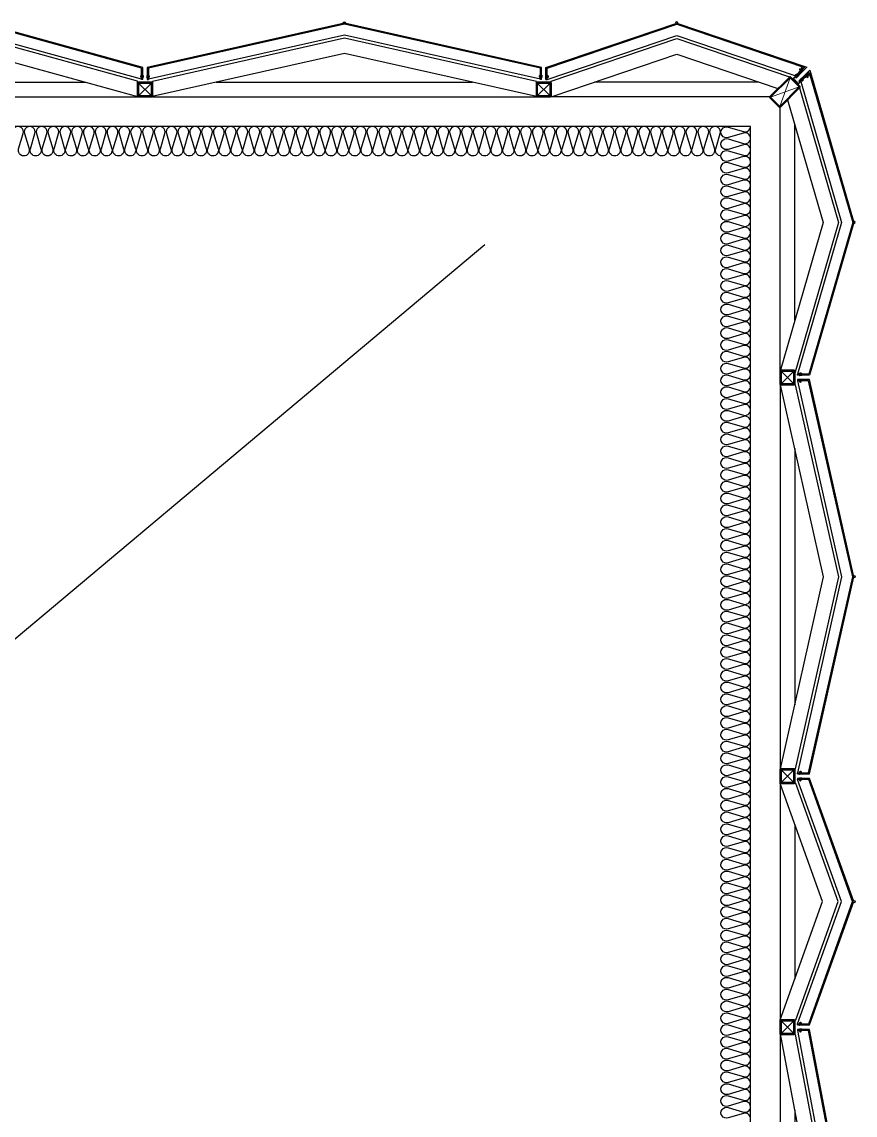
# Model space of a CAD drawing. Header units: millimetres. Extents: x 49154 to 181784, y 28275 to 149577.
# Drawn here: x 174987 to 177808, y 145757 to 149459 of the extents above; entities that cross this region are included whole.
import ezdxf

# ---------------------------------------------------------------- set-up
doc = ezdxf.new("R2010")
doc.units = ezdxf.units.MM
doc.header["$LTSCALE"] = 300
doc.linetypes.add('HID', pattern=[2.8, 1.8, -1])
for name, color, linetype in [('6FIN', 6, 'Continuous'), ('A-ELE', 7, 'Continuous'), ('A-OPEN', 1, 'Continuous'), ('A-하지철물', 55, 'Continuous'), ('alucobond', 4, 'Continuous'), ('ISL', 251, 'Continuous'), ('mold', 4, 'Continuous'), ('SHEET', 6, 'Continuous')]:
    doc.layers.add(name, color=color, linetype=linetype)
doc.layers.add('PIPE', color=3, linetype='Continuous', lineweight=5)

# ---------------------------------------------------------------- blocks, each defined once
blk = doc.blocks.new('EX-1100')
at = {"layer": '6FIN', "elevation": 0}
for points in [[(3.2, 204.1), (46.8, 204.1, 0.414214), (50, 207.3), (50, 250.9, 0.414214), (46.8, 254.1), (3.2, 254.1, 0.414214), (0, 250.9), (0, 207.3, 0.414214)], [(1146.8, 204.1), (1103.2, 204.1, -0.414214), (1100, 207.3), (1100, 250.9, -0.414214), (1103.2, 254.1), (1146.8, 254.1, -0.414214), (1150, 250.9), (1150, 207.3, -0.414214)]]:
    blk.add_lwpolyline(points, format="xyb", close=True, dxfattribs=at)
at = {"layer": 'A-하지철물'}
for p, q in [((1100, 254.1), (50, 254.1)), ((923.1, 204.1), (226.9, 204.1)), ((575, 55.9), (575, 107.8))]:
    blk.add_line(p, q, dxfattribs=at)
at = {"layer": 'A-하지철물', "elevation": 0}
blk.add_lwpolyline([(1100, 201.1), (1100, 253), (575, 107.8), (50, 253), (50, 201.1), (575, 55.9)], close=True, dxfattribs=at)
at = {"layer": 'A-하지철물'}
blk.add_circle((575, 4.1), 4.07, dxfattribs=at)
at = {"layer": 'alucobond', "color": 251, "linetype": 'HID', "ltscale": 10}
for p, q in [((31.5, 182.4), (31.5, 187.8)), ((31.5, 186.6), (39.5, 186.6)), ((32, 189.3), (32.5, 189.3)), ((32.5, 180.9), (32.5, 189.3)), ((38, 182.7), (38, 187.4)), ((39.5, 182.7), (39.5, 187.4)), ((1110.5, 182.7), (1110.5, 187.4)), ((1118.5, 186.6), (1110.5, 186.6)), ((1112, 182.7), (1112, 187.4)), ((1117.5, 180.9), (1117.5, 189.3)), ((1118, 189.3), (1117.5, 189.3)), ((1118.5, 182.4), (1118.5, 187.8)), ((30.2, 185.1), (41.5, 185.1)), ((31.5, 183.6), (39.5, 183.6)), ((32, 180.9), (32.5, 180.9)), ((1119.8, 185.1), (1108.5, 185.1)), ((1118.5, 183.6), (1110.5, 183.6)), ((1118, 180.9), (1117.5, 180.9))]:
    blk.add_line(p, q, dxfattribs=at)
at = {"layer": 'alucobond'}
for p, q in [((32.5, 195.1), (36.5, 195.1)), ((1117.5, 195.1), (1113.5, 195.1))]:
    blk.add_line(p, q, dxfattribs=at)
at = {"layer": 'alucobond', "color": 251, "linetype": 'HID', "ltscale": 10, "elevation": 0}
for points in [[(32, 189.3), (31.5, 187.8)], [(36.5, 194.5), (575, 45.6), (1113.5, 194.5)], [(1118, 189.3), (1118.5, 187.8)], [(32, 180.9), (31.5, 182.4)], [(1118, 180.9), (1118.5, 182.4)]]:
    blk.add_lwpolyline(points, dxfattribs=at)
at = {"layer": 'alucobond', "elevation": 0}
for points in [[(32.5, 195.1), (32.5, 154.1), (575, 4.1), (1117.5, 154.1), (1117.5, 195.1)], [(36.5, 195.1), (36.5, 157.1), (575, 8.2), (1113.5, 157.1), (1113.5, 195.1)], [(1113.5, 195.1), (1113.5, 157.2)]]:
    blk.add_lwpolyline(points, dxfattribs=at)
at = {"layer": 'alucobond', "color": 251, "linetype": 'HID', "ltscale": 10, "elevation": 0}
for points in [[(39.5, 186.6, -0.666667), (39.5, 183.6, -1.5)], [(1110.5, 186.6, 0.666667), (1110.5, 183.6, 1.5)]]:
    blk.add_lwpolyline(points, format="xyb", dxfattribs=at)
at = {"layer": 'alucobond', "color": 251, "linetype": 'HID', "ltscale": 10}
for centre, start, end in [((38.7, 187.4), 0, 180), ((1111.3, 187.4), 0, 180), ((38.7, 182.7), 180, 0), ((1111.3, 182.7), 180, 0)]:
    blk.add_arc(centre, 0.75, start, end, dxfattribs=at)
at = {"layer": 'mold', "color": 4, "elevation": 0}
for points in [[(25, 204.1), (25, 202.6)], [(1125, 204.1), (1125, 202.6)]]:
    blk.add_lwpolyline(points, dxfattribs=at)
at = {"layer": 'SHEET', "color": 8}
for p, q in [((46.8, 250.9), (3.2, 207.3)), ((3.2, 250.9), (46.8, 207.3)), ((1103.2, 250.9), (1146.8, 207.3)), ((1146.8, 250.9), (1103.2, 207.3))]:
    blk.add_line(p, q, dxfattribs=at)
at = {"layer": 'SHEET', "color": 8, "elevation": 0}
for points in [[(3.2, 207.3), (46.8, 207.3), (46.8, 250.9), (3.2, 250.9)], [(1146.8, 207.3), (1103.2, 207.3), (1103.2, 250.9), (1146.8, 250.9)]]:
    blk.add_lwpolyline(points, close=True, dxfattribs=at)
blk = doc.blocks.new('EX-1350')
at = {"layer": '6FIN', "elevation": 0}
for points in [[(3.2, 204.1), (46.8, 204.1, 0.414214), (50, 207.3), (50, 250.9, 0.414214), (46.8, 254.1), (3.2, 254.1, 0.414214), (0, 250.9), (0, 207.3, 0.414214)], [(1396.8, 204.1), (1353.2, 204.1, -0.414214), (1350, 207.3), (1350, 250.9, -0.414214), (1353.2, 254.1), (1396.8, 254.1, -0.414214), (1400, 250.9), (1400, 207.3, -0.414214)]]:
    blk.add_lwpolyline(points, format="xyb", close=True, dxfattribs=at)
at = {"layer": 'A-하지철물'}
for p, q in [((1350, 254.1), (50, 254.1)), ((1133.9, 204.1), (266.1, 204.1))]:
    blk.add_line(p, q, dxfattribs=at)
at = {"layer": 'A-하지철물', "elevation": 0}
for points in [[(49.7, 252.7), (700, 106.6), (1350.3, 252.7)], [(50, 254.1), (50, 201.4), (700, 55.3), (1350, 201.4), (1350, 254.1)]]:
    blk.add_lwpolyline(points, dxfattribs=at)
at = {"layer": 'A-하지철물'}
blk.add_circle((700, 4.1), 4.07, dxfattribs=at)
at = {"layer": 'alucobond', "color": 251, "linetype": 'HID', "ltscale": 10}
for p, q in [((31.5, 182.4), (31.5, 187.8)), ((31.5, 186.6), (39.5, 186.6)), ((32, 189.3), (32.5, 189.3)), ((32.5, 180.9), (32.5, 189.3)), ((38, 182.7), (38, 187.4)), ((39.5, 182.7), (39.5, 187.4)), ((1360.5, 182.7), (1360.5, 187.4)), ((1368.5, 186.6), (1360.5, 186.6)), ((1362, 182.7), (1362, 187.4)), ((1367.5, 180.9), (1367.5, 189.3)), ((1368, 189.3), (1367.5, 189.3)), ((1368.5, 182.4), (1368.5, 187.8)), ((30.2, 185.1), (41.5, 185.1)), ((31.5, 183.6), (39.5, 183.6)), ((32, 180.9), (32.5, 180.9)), ((1369.8, 185.1), (1358.5, 185.1)), ((1368.5, 183.6), (1360.5, 183.6)), ((1368, 180.9), (1367.5, 180.9))]:
    blk.add_line(p, q, dxfattribs=at)
at = {"layer": 'alucobond'}
for p, q in [((32.5, 195.1), (36.5, 195.1)), ((1367.5, 195.1), (1363.5, 195.1))]:
    blk.add_line(p, q, dxfattribs=at)
at = {"layer": 'alucobond', "color": 251, "linetype": 'HID', "ltscale": 10, "elevation": 0}
for points in [[(32, 189.3), (31.5, 187.8)], [(36.5, 194.2), (700, 45.1), (1363.5, 194.2)], [(1368, 189.3), (1368.5, 187.8)], [(32, 180.9), (31.5, 182.4)], [(1368, 180.9), (1368.5, 182.4)]]:
    blk.add_lwpolyline(points, dxfattribs=at)
at = {"layer": 'alucobond', "elevation": 0}
for points in [[(32.5, 195.1), (32.5, 154.1), (700, 4.1), (1367.5, 154.1), (1367.5, 195.1)], [(36.5, 195.1), (36.5, 157.3), (700, 8.2), (1363.5, 157.3), (1363.5, 195.1)]]:
    blk.add_lwpolyline(points, dxfattribs=at)
at = {"layer": 'alucobond', "color": 251, "linetype": 'HID', "ltscale": 10, "elevation": 0}
for points in [[(39.5, 186.6, -0.666667), (39.5, 183.6, -1.5)], [(1360.5, 186.6, 0.666667), (1360.5, 183.6, 1.5)]]:
    blk.add_lwpolyline(points, format="xyb", dxfattribs=at)
at = {"layer": 'alucobond', "color": 251, "linetype": 'HID', "ltscale": 10}
for centre, start, end in [((38.7, 187.4), 0, 180), ((1361.3, 187.4), 0, 180), ((38.7, 182.7), 180, 0), ((1361.3, 182.7), 180, 0)]:
    blk.add_arc(centre, 0.75, start, end, dxfattribs=at)
at = {"layer": 'mold', "color": 4, "elevation": 0}
for points in [[(25, 204.1), (25, 202.6)], [(1375, 204.1), (1375, 202.6)]]:
    blk.add_lwpolyline(points, dxfattribs=at)
at = {"layer": 'SHEET', "color": 8}
for p, q in [((46.8, 250.9), (3.2, 207.3)), ((3.2, 250.9), (46.8, 207.3)), ((1353.2, 250.9), (1396.8, 207.3)), ((1396.8, 250.9), (1353.2, 207.3))]:
    blk.add_line(p, q, dxfattribs=at)
at = {"layer": 'SHEET', "color": 8, "elevation": 0}
for points in [[(3.2, 207.3), (46.8, 207.3), (46.8, 250.9), (3.2, 250.9)], [(1396.8, 207.3), (1353.2, 207.3), (1353.2, 250.9), (1396.8, 250.9)]]:
    blk.add_lwpolyline(points, close=True, dxfattribs=at)
blk = doc.blocks.new('EX-850-1')
at = {"layer": '6FIN', "elevation": 0}
for points in [[(3.2, 204.1), (46.8, 204.1, 0.414214), (50, 207.3), (50, 250.9, 0.414214), (46.8, 254.1), (3.2, 254.1, 0.414214), (0, 250.9), (0, 207.3, 0.414214)], [(896.8, 204.1), (853.2, 204.1, -0.414214), (850, 207.3), (850, 250.9, -0.414214), (853.2, 254.1), (896.8, 254.1, -0.414214), (900, 250.9), (900, 207.3, -0.414214)]]:
    blk.add_lwpolyline(points, format="xyb", close=True, dxfattribs=at)
at = {"layer": 'A-하지철물'}
for p, q in [((850, 254.1), (50, 254.1)), ((710.9, 204.1), (189.1, 204.1))]:
    blk.add_line(p, q, dxfattribs=at)
at = {"layer": 'A-하지철물', "elevation": 0}
for points in [[(49.9, 254.1), (450, 110.3), (850.1, 254.1)], [(50, 204.1), (50, 200.9), (450, 57.2), (850, 200.9), (850, 204.1)]]:
    blk.add_lwpolyline(points, dxfattribs=at)
at = {"layer": 'A-하지철물'}
blk.add_circle((450, 4.1), 4.07, dxfattribs=at)
at = {"layer": 'alucobond', "color": 251, "linetype": 'HID', "ltscale": 10}
for p, q in [((31.5, 182.4), (31.5, 187.8)), ((31.5, 186.6), (39.5, 186.6)), ((32, 189.3), (32.5, 189.3)), ((32.5, 180.9), (32.5, 189.3)), ((38, 182.7), (38, 187.4)), ((39.5, 182.7), (39.5, 187.4)), ((860.5, 182.7), (860.5, 187.4)), ((868.5, 186.6), (860.5, 186.6)), ((862, 182.7), (862, 187.4)), ((867.5, 180.9), (867.5, 189.3)), ((868, 189.3), (867.5, 189.3)), ((868.5, 182.4), (868.5, 187.8)), ((30.2, 185.1), (41.5, 185.1)), ((31.5, 183.6), (39.5, 183.6)), ((32, 180.9), (32.5, 180.9)), ((869.8, 185.1), (858.5, 185.1)), ((868.5, 183.6), (860.5, 183.6)), ((868, 180.9), (867.5, 180.9))]:
    blk.add_line(p, q, dxfattribs=at)
at = {"layer": 'alucobond'}
for p, q in [((32.5, 195.1), (36.5, 195.1)), ((867.5, 195.1), (863.5, 195.1))]:
    blk.add_line(p, q, dxfattribs=at)
at = {"layer": 'alucobond', "color": 251, "linetype": 'HID', "ltscale": 10}
for points in [[(32, 189.3), (31.5, 187.8)], [(868, 189.3), (868.5, 187.8)], [(32, 180.9), (31.5, 182.4)], [(868, 180.9), (868.5, 182.4)]]:
    blk.add_lwpolyline(points, dxfattribs=at)
at = {"layer": 'alucobond', "elevation": 0}
for points in [[(32.5, 195.1), (32.5, 154.1), (450, 4.1), (867.5, 154.1), (867.5, 195.1)], [(36.5, 195.1), (36.5, 156.9), (450, 8.3), (863.5, 156.9), (863.5, 195.1)]]:
    blk.add_lwpolyline(points, dxfattribs=at)
at = {"layer": 'alucobond', "color": 251, "linetype": 'HID', "ltscale": 10, "elevation": 0}
blk.add_lwpolyline([(36.5, 195.1), (450, 46.6), (863.5, 195.1)], dxfattribs=at)
at = {"layer": 'alucobond', "color": 251, "linetype": 'HID', "ltscale": 10}
for points in [[(39.5, 186.6, -0.666667), (39.5, 183.6, -1.5)], [(860.5, 186.6, 0.666667), (860.5, 183.6, 1.5)]]:
    blk.add_lwpolyline(points, format="xyb", dxfattribs=at)
for centre, start, end in [((38.7, 187.4), 0, 180), ((861.3, 187.4), 0, 180), ((38.7, 182.7), 180, 0), ((861.3, 182.7), 180, 0)]:
    blk.add_arc(centre, 0.75, start, end, dxfattribs=at)
at = {"layer": 'mold', "color": 4}
for points in [[(25, 204.1), (25, 202.6)], [(875, 204.1), (875, 202.6)]]:
    blk.add_lwpolyline(points, dxfattribs=at)
at = {"layer": 'SHEET', "color": 8}
for p, q in [((46.8, 250.9), (3.2, 207.3)), ((3.2, 250.9), (46.8, 207.3)), ((853.2, 250.9), (896.8, 207.3)), ((896.8, 250.9), (853.2, 207.3))]:
    blk.add_line(p, q, dxfattribs=at)
at = {"layer": 'SHEET', "color": 8, "elevation": 0}
for points in [[(3.2, 207.3), (46.8, 207.3), (46.8, 250.9), (3.2, 250.9)], [(896.8, 207.3), (853.2, 207.3), (853.2, 250.9), (896.8, 250.9)]]:
    blk.add_lwpolyline(points, close=True, dxfattribs=at)
blk = doc.blocks.new('EX-1600')
at = {"layer": '6FIN', "elevation": 0}
for points in [[(3.2, 204.1), (46.8, 204.1, 0.414214), (50, 207.3), (50, 250.9, 0.414214), (46.8, 254.1), (3.2, 254.1, 0.414214), (0, 250.9), (0, 207.3, 0.414214)], [(1646.8, 204.1), (1603.2, 204.1, -0.414214), (1600, 207.3), (1600, 250.9, -0.414214), (1603.2, 254.1), (1646.8, 254.1, -0.414214), (1650, 250.9), (1650, 207.3, -0.414214)]]:
    blk.add_lwpolyline(points, format="xyb", close=True, dxfattribs=at)
at = {"layer": 'A-하지철물'}
for p, q in [((1600, 254.1), (50, 254.1)), ((1344, 204.1), (306, 204.1))]:
    blk.add_line(p, q, dxfattribs=at)
at = {"layer": 'A-하지철물', "elevation": 0}
for points in [[(41.9, 254.1), (825, 105.8), (1608.1, 254.1)], [(50, 204.1), (50, 201.6), (825, 55), (1600, 201.6), (1600, 204.1)]]:
    blk.add_lwpolyline(points, dxfattribs=at)
at = {"layer": 'A-하지철물'}
blk.add_circle((825, 4.1), 4.07, dxfattribs=at)
at = {"layer": 'alucobond', "color": 251, "linetype": 'HID', "ltscale": 10}
for p, q in [((31.5, 182.4), (31.5, 187.8)), ((31.5, 186.6), (39.5, 186.6)), ((32, 189.3), (32.5, 189.3)), ((32.5, 180.9), (32.5, 189.3)), ((38, 182.7), (38, 187.4)), ((39.5, 182.7), (39.5, 187.4)), ((1610.5, 182.7), (1610.5, 187.4)), ((1618.5, 186.6), (1610.5, 186.6)), ((1612, 182.7), (1612, 187.4)), ((1617.5, 180.9), (1617.5, 189.3)), ((1618, 189.3), (1617.5, 189.3)), ((1618.5, 182.4), (1618.5, 187.8)), ((30.2, 185.1), (41.5, 185.1)), ((31.5, 183.6), (39.5, 183.6)), ((32, 180.9), (32.5, 180.9)), ((1619.8, 185.1), (1608.5, 185.1)), ((1618.5, 183.6), (1610.5, 183.6)), ((1618, 180.9), (1617.5, 180.9))]:
    blk.add_line(p, q, dxfattribs=at)
at = {"layer": 'alucobond'}
for p, q in [((32.5, 195.1), (36.5, 195.1)), ((1617.5, 195.1), (1613.5, 195.1))]:
    blk.add_line(p, q, dxfattribs=at)
at = {"layer": 'alucobond', "color": 251, "linetype": 'HID', "ltscale": 10}
for points in [[(32, 189.3), (31.5, 187.8)], [(32, 180.9), (31.5, 182.4)]]:
    blk.add_lwpolyline(points, dxfattribs=at)
at = {"layer": 'alucobond', "elevation": 0}
for points in [[(32.5, 195.1), (32.5, 154.1), (825, 4.1), (1617.5, 154.1), (1617.5, 195.1)], [(36.5, 195.1), (36.5, 157.4), (825, 8.1), (1613.5, 157.4), (1613.5, 195.1)]]:
    blk.add_lwpolyline(points, dxfattribs=at)
at = {"layer": 'alucobond', "color": 251, "linetype": 'HID', "ltscale": 10, "elevation": 0}
for points in [[(36.5, 194), (825, 44.8), (1613.5, 194)], [(1618, 189.3), (1618.5, 187.8)], [(1618, 180.9), (1618.5, 182.4)]]:
    blk.add_lwpolyline(points, dxfattribs=at)
at = {"layer": 'alucobond', "color": 251, "linetype": 'HID', "ltscale": 10}
blk.add_lwpolyline([(39.5, 186.6, -0.666667), (39.5, 183.6, -1.5)], format="xyb", dxfattribs=at)
at = {"layer": 'alucobond', "color": 251, "linetype": 'HID', "ltscale": 10, "elevation": 0}
blk.add_lwpolyline([(1610.5, 186.6, 0.666667), (1610.5, 183.6, 1.5)], format="xyb", dxfattribs=at)
at = {"layer": 'alucobond', "color": 251, "linetype": 'HID', "ltscale": 10}
for centre, start, end in [((38.7, 187.4), 0, 180), ((1611.3, 187.4), 0, 180), ((38.7, 182.7), 180, 0), ((1611.3, 182.7), 180, 0)]:
    blk.add_arc(centre, 0.75, start, end, dxfattribs=at)
at = {"layer": 'mold', "color": 4}
blk.add_lwpolyline([(25, 204.1), (25, 202.6)], dxfattribs=at)
at = {"layer": 'mold', "color": 4, "elevation": 0}
blk.add_lwpolyline([(1625, 204.1), (1625, 202.6)], dxfattribs=at)
at = {"layer": 'SHEET', "color": 8}
for p, q in [((46.8, 250.9), (3.2, 207.3)), ((3.2, 250.9), (46.8, 207.3)), ((1603.2, 250.9), (1646.8, 207.3)), ((1646.8, 250.9), (1603.2, 207.3))]:
    blk.add_line(p, q, dxfattribs=at)
at = {"layer": 'SHEET', "color": 8, "elevation": 0}
for points in [[(3.2, 207.3), (46.8, 207.3), (46.8, 250.9), (3.2, 250.9)], [(1646.8, 207.3), (1603.2, 207.3), (1603.2, 250.9), (1646.8, 250.9)]]:
    blk.add_lwpolyline(points, close=True, dxfattribs=at)
blk = doc.blocks.new('A$C604a228c')
at = {"layer": '6FIN', "elevation": 0}
for points in [[(186.8, 1011.4), (217.6, 1042.3, -0.414214), (222.2, 1042.3), (288.4, 976.1, -0.414214), (288.4, 971.5), (257.5, 940.7, -0.414214), (253, 940.7), (186.8, 1006.9, -0.414214)], [(1075.9, 1025), (1032.3, 1025, 0.414214), (1029.1, 1021.8), (1029.1, 978.2, 0.414214), (1032.3, 975), (1075.9, 975, 0.414214), (1079.1, 978.2), (1079.1, 1021.8, 0.414214)], [(204.1, 3.2), (204.1, 46.8, -0.414214), (207.3, 50), (250.9, 50, -0.414214), (254.1, 46.8), (254.1, 3.2, -0.414214), (250.9, 0), (207.3, 0, -0.414214)]]:
    blk.add_lwpolyline(points, format="xyb", close=True, dxfattribs=at)
at = {"layer": 'A-하지철물'}
for p, q in [((325.6, 1025), (882.6, 1025)), ((289.1, 975), (1029.1, 975)), ((254.1, 50), (254.1, 940)), ((204.1, 219.2), (204.1, 880.8))]:
    blk.add_line(p, q, dxfattribs=at)
at = {"layer": 'A-하지철물', "elevation": 0}
for points in [[(1029.1, 1025), (1029.1, 1028.1), (604.1, 1172.2), (221.8, 1042.6)], [(1022.3, 977.6), (604.1, 1119.4), (261.2, 1003.2)], [(188.2, 1005.5), (56.1, 550), (204.2, 39.3)], [(228.5, 965.2), (108.2, 550), (254.1, 46.7)]]:
    blk.add_lwpolyline(points, dxfattribs=at)
at = {"layer": 'A-하지철물'}
for centre in [(604.1, 1225), (4.1, 550)]:
    blk.add_circle(centre, 4.07, dxfattribs=at)
at = {"layer": 'alucobond', "color": 251, "linetype": 'HID', "ltscale": 10}
for p, q in [((159.3, 1044), (170.6, 1044)), ((160.6, 1046.7), (160.6, 1041.3)), ((160.6, 1045.5), (168.6, 1045.5)), ((160.6, 1042.5), (168.6, 1042.5)), ((161.1, 1048.2), (161.6, 1048.2)), ((161.1, 1039.8), (161.6, 1039.8)), ((161.6, 1048.2), (161.6, 1039.8)), ((167.1, 1046.4), (167.1, 1041.6)), ((168.6, 1046.4), (168.6, 1041.6)), ((185.1, 1036.6), (177.1, 1028.6)), ((183.1, 1036.7), (177.5, 1031.1)), ((180.9, 1038.3), (180.5, 1037.9)), ((180.5, 1037.9), (186.5, 1032)), ((180.9, 1068), (180.9, 1067.5)), ((180.9, 1067.5), (189.3, 1067.5)), ((182.3, 1037.6), (186.1, 1033.8)), ((182.4, 1068.5), (187.8, 1068.5)), ((182.7, 1062), (187.4, 1062)), ((182.7, 1060.5), (187.4, 1060.5)), ((183.6, 1068.5), (183.6, 1060.5)), ((185.1, 1069.8), (185.1, 1058.5)), ((186.6, 1068.5), (186.6, 1060.5)), ((189.3, 1068), (189.3, 1067.5)), ((190.8, 1048.2), (191.1, 1048.6)), ((191.1, 1048.6), (197.1, 1042.6)), ((191.5, 1046.8), (195.3, 1043)), ((192.3, 1045.9), (198, 1051.6)), ((192.5, 1044), (200.5, 1052)), ((194.4, 1043.8), (200.1, 1049.5)), ((196.3, 1051.1), (199.7, 1047.8)), ((196.7, 1042.3), (197.1, 1042.6)), ((197.4, 1052.2), (200.7, 1048.9)), ((1048.9, 1044), (1037.5, 1044)), ((1039.6, 1046.4), (1039.6, 1041.6)), ((1047.6, 1045.5), (1039.6, 1045.5)), ((1047.6, 1042.5), (1039.6, 1042.5)), ((1041.1, 1046.4), (1041.1, 1041.6)), ((1046.6, 1048.2), (1046.6, 1039.8)), ((1047.1, 1048.2), (1046.6, 1048.2)), ((1047.1, 1039.8), (1046.6, 1039.8)), ((1047.6, 1046.7), (1047.6, 1041.3)), ((176.9, 1031.7), (180.2, 1028.4)), ((177.9, 1032.8), (181.3, 1029.4)), ((185.3, 1034.6), (179.6, 1029)), ((186.8, 1032.4), (186.5, 1032)), ((182.7, 39.5), (187.4, 39.5)), ((182.7, 38), (187.4, 38)), ((183.6, 31.5), (183.6, 39.5)), ((185.1, 30.2), (185.1, 41.5)), ((186.6, 31.5), (186.6, 39.5)), ((180.9, 32.5), (189.3, 32.5)), ((180.9, 32), (180.9, 32.5)), ((182.4, 31.5), (187.8, 31.5)), ((189.3, 32), (189.3, 32.5))]:
    blk.add_line(p, q, dxfattribs=at)
at = {"layer": 'alucobond'}
for p, q in [((201.6, 1038.8), (204, 1041.3)), ((190.3, 1027.5), (187.8, 1025)), ((1046.6, 1033.9), (1042.6, 1033.9)), ((195.1, 32.5), (195.1, 36.5))]:
    blk.add_line(p, q, dxfattribs=at)
at = {"layer": 'alucobond', "elevation": 0}
for points in [[(1046.6, 1033.9), (1046.6, 1075), (604.1, 1225), (163.9, 1075.8), (201.2, 1038.5)], [(1042.6, 1033.9), (1042.6, 1072.1), (604.1, 1220.8), (171.3, 1074.1), (204, 1041.3)], [(190.6, 1027.9), (153.4, 1065.1), (4.1, 550), (154.1, 32.5), (195.1, 32.5)], [(187.8, 1025), (155.3, 1057.5), (8.2, 550), (157.1, 36.5), (195.1, 36.5)]]:
    blk.add_lwpolyline(points, dxfattribs=at)
at = {"layer": 'alucobond', "color": 251, "linetype": 'HID', "ltscale": 10, "elevation": 0}
for points in [[(1042.6, 1034.1), (604.1, 1182.8), (201.2, 1046.2)], [(161.1, 1048.2), (160.6, 1046.7)], [(161.1, 1039.8), (160.6, 1041.3)], [(180.9, 1068), (182.4, 1068.5)], [(180.9, 1038.3), (182.3, 1037.6)], [(189.3, 1068), (187.8, 1068.5)], [(190.8, 1048.2), (191.5, 1046.8)], [(196.7, 1042.3), (195.3, 1043)], [(1047.1, 1048.2), (1047.6, 1046.7)], [(1047.1, 1039.8), (1047.6, 1041.3)], [(183.9, 1026.8), (45.7, 550), (194.6, 36.5)], [(186.8, 1032.4), (186.1, 1033.8)], [(180.9, 32), (182.4, 31.5)], [(189.3, 32), (187.8, 31.5)]]:
    blk.add_lwpolyline(points, dxfattribs=at)
at = {"layer": 'alucobond', "elevation": 0}
for points in [[(202.2, 1026.8), (201.2, 1027.9), (209.3, 1036), (177, 1068.3), (180.8, 1076.4), (182.2, 1075.8), (178.8, 1068.7), (211.4, 1036)], [(202.2, 1026.8), (201.2, 1027.9), (193, 1019.8), (160.7, 1052.1), (153.4, 1048.6), (154, 1047.2), (160.4, 1050.3), (193, 1017.6)]]:
    blk.add_lwpolyline(points, close=True, dxfattribs=at)
at = {"layer": 'alucobond', "color": 251, "linetype": 'HID', "ltscale": 10, "elevation": 0}
for points in [[(168.6, 1042.5, 0.666667), (168.6, 1045.5, 1.5)], [(186.6, 1060.5, -0.666667), (183.6, 1060.5, -1.5)], [(200.1, 1049.5, 0.666667), (198, 1051.6, 1.5)], [(1039.6, 1042.5, -0.666667), (1039.6, 1045.5, -1.5)], [(179.6, 1029, -0.666667), (177.5, 1031.1, -1.5)], [(186.6, 39.5, 0.666667), (183.6, 39.5, 1.5)]]:
    blk.add_lwpolyline(points, format="xyb", dxfattribs=at)
at = {"layer": 'alucobond', "color": 251, "linetype": 'HID', "ltscale": 10}
for centre, start, end in [((167.8, 1046.4), 0, 180), ((167.8, 1041.6), 180, 0), ((182.7, 1061.3), 90, 270), ((187.4, 1061.3), 270, 90), ((196.8, 1051.7), 45, 225), ((200.2, 1048.3), 225, 45), ((1040.3, 1046.4), 0, 180), ((1040.3, 1041.6), 180, 0), ((177.4, 1032.2), 45, 225), ((180.7, 1028.9), 225, 45), ((182.7, 38.7), 90, 270), ((187.4, 38.7), 270, 90)]:
    blk.add_arc(centre, 0.75, start, end, dxfattribs=at)
at = {"layer": 'mold', "color": 4, "elevation": 0}
for points in [[(1054.1, 1025), (1054.1, 1026.5)], [(204.1, 25), (202.6, 25)]]:
    blk.add_lwpolyline(points, dxfattribs=at)
at = {"layer": 'PIPE', "color": 1}
for p, q in [((217.6, 1042.3), (219.9, 1044.5)), ((222.2, 1042.3), (219.9, 1044.5)), ((255.3, 943), (219.9, 1040)), ((255.3, 943), (219.9, 1040)), ((286.1, 973.8), (189.1, 1009.2)), ((286.1, 973.8), (189.1, 1009.2))]:
    blk.add_line(p, q, dxfattribs=at)
at = {"layer": 'PIPE', "elevation": 0}
blk.add_lwpolyline([(217.6, 1042.3), (186.8, 1011.4, 0.414214), (186.8, 1006.9), (253, 940.7, 0.414214), (257.5, 940.7), (288.4, 971.5, 0.414214), (288.4, 976.1), (222.2, 1042.3, 0.414214)], format="xyb", close=True, dxfattribs=at)
blk.add_lwpolyline([(219.9, 1040), (189.1, 1009.2), (255.3, 943), (286.1, 973.8)], close=True, dxfattribs=at)
at = {"layer": 'SHEET', "color": 8}
for p, q in [((1032.3, 978.2), (1075.9, 1021.8)), ((1075.9, 978.2), (1032.3, 1021.8)), ((250.9, 46.8), (207.3, 3.2)), ((250.9, 3.2), (207.3, 46.8))]:
    blk.add_line(p, q, dxfattribs=at)
at = {"layer": 'SHEET', "color": 8, "elevation": 0}
for points in [[(189.1, 1009.2), (219.9, 1040), (286.1, 973.8), (255.3, 943)], [(1075.9, 1021.8), (1032.3, 1021.8), (1032.3, 978.2), (1075.9, 978.2)], [(207.3, 3.2), (207.3, 46.8), (250.9, 46.8), (250.9, 3.2)]]:
    blk.add_lwpolyline(points, close=True, dxfattribs=at)

msp = doc.modelspace()

# ---------------------------------------------------------------- linework, layer by layer
at = {"layer": 'A-OPEN'}
msp.add_line((170953.6, 144005), (176553.6, 148705), dxfattribs=at)
at = {"layer": 'ISL', "elevation": 0}
msp.add_lwpolyline([(177453.6, 136785), (177453.6, 149105), (169928.6, 149105)], dxfattribs=at)
for points in [[(177353.6, 149005, -0.509267), (177335.9, 149029.3), (177351.2, 149080.8, 1.372593), (177315.9, 149080.8), (177331.2, 149029.3, -0.509267), (177313.6, 149005, -0.509267), (177295.9, 149029.3), (177311.2, 149080.8, 1.372593), (177275.9, 149080.8), (177291.2, 149029.3, -0.509267), (177273.6, 149005, -0.509267), (177255.9, 149029.3), (177271.2, 149080.8, 1.372593), (177235.9, 149080.8), (177251.2, 149029.3, -0.509267), (177233.6, 149005, -0.509267), (177215.9, 149029.3), (177231.2, 149080.8, 1.372593), (177195.9, 149080.8), (177211.2, 149029.3, -0.509267), (177193.6, 149005, -0.509267), (177175.9, 149029.3), (177191.2, 149080.8, 1.372593), (177155.9, 149080.8), (177171.2, 149029.3, -0.509267), (177153.6, 149005, -0.509267), (177135.9, 149029.3), (177151.2, 149080.8, 1.372593), (177115.9, 149080.8), (177131.2, 149029.3, -0.509267), (177113.6, 149005, -0.509267), (177095.9, 149029.3), (177111.2, 149080.8, 1.372593), (177075.9, 149080.8), (177091.2, 149029.3, -0.509267), (177073.6, 149005, -0.509267), (177055.9, 149029.3), (177071.2, 149080.8, 1.372593), (177035.9, 149080.8), (177051.2, 149029.3, -0.509267), (177033.6, 149005, -0.509267), (177015.9, 149029.3), (177031.2, 149080.8, 1.372593), (176995.9, 149080.8), (177011.2, 149029.3, -0.509267), (176993.6, 149005, -0.509267), (176975.9, 149029.3), (176991.2, 149080.8, 1.372593), (176955.9, 149080.8), (176971.2, 149029.3, -0.509267), (176953.6, 149005, -0.509267), (176935.9, 149029.3), (176951.2, 149080.8, 1.372593), (176915.9, 149080.8), (176931.2, 149029.3, -0.509267), (176913.6, 149005, -0.509267), (176895.9, 149029.3), (176911.2, 149080.8, 1.372593), (176875.9, 149080.8), (176891.2, 149029.3, -0.509267), (176873.6, 149005, -0.509267), (176855.9, 149029.3), (176871.2, 149080.8, 1.372593), (176835.9, 149080.8), (176851.2, 149029.3, -0.509267), (176833.6, 149005, -0.509267), (176815.9, 149029.3), (176831.2, 149080.8, 1.372593), (176795.9, 149080.8), (176811.2, 149029.3, -0.509267), (176793.6, 149005, -0.509267), (176775.9, 149029.3), (176791.2, 149080.8, 1.372593), (176755.9, 149080.8), (176771.2, 149029.3, -0.509267), (176753.6, 149005, -0.509267), (176735.9, 149029.3), (176751.2, 149080.8, 1.372593), (176715.9, 149080.8), (176731.2, 149029.3, -0.509267), (176713.6, 149005, -0.509267), (176695.9, 149029.3), (176711.2, 149080.8, 1.372593), (176675.9, 149080.8), (176691.2, 149029.3, -0.509267), (176673.6, 149005, -0.509267), (176655.9, 149029.3), (176671.2, 149080.8, 1.372593), (176635.9, 149080.8), (176651.2, 149029.3, -0.509267), (176633.6, 149005, -0.509267), (176615.9, 149029.3), (176631.2, 149080.8, 1.372593), (176595.9, 149080.8), (176611.2, 149029.3, -0.509267), (176593.6, 149005, -0.509267), (176575.9, 149029.3), (176591.2, 149080.8, 1.372593), (176555.9, 149080.8), (176571.2, 149029.3, -0.509267), (176553.6, 149005, -0.509267), (176535.9, 149029.3), (176551.2, 149080.8, 1.372593), (176515.9, 149080.8), (176531.2, 149029.3, -0.509267), (176513.6, 149005, -0.509267), (176495.9, 149029.3), (176511.2, 149080.8, 1.372593), (176475.9, 149080.8), (176491.2, 149029.3, -0.509267), (176473.6, 149005, -0.509267), (176455.9, 149029.3), (176471.2, 149080.8, 1.372593), (176435.9, 149080.8), (176451.2, 149029.3, -0.509267), (176433.6, 149005, -0.509267), (176415.9, 149029.3), (176431.2, 149080.8, 1.372593), (176395.9, 149080.8), (176411.2, 149029.3, -0.509267), (176393.6, 149005, -0.509267), (176375.9, 149029.3), (176391.2, 149080.8, 1.372593), (176355.9, 149080.8), (176371.2, 149029.3, -0.509267), (176353.6, 149005, -0.509267), (176335.9, 149029.3), (176351.2, 149080.8, 1.372593), (176315.9, 149080.8), (176331.2, 149029.3, -0.509267), (176313.6, 149005, -0.509267), (176295.9, 149029.3), (176311.2, 149080.8, 1.372593), (176275.9, 149080.8), (176291.2, 149029.3, -0.509267), (176273.6, 149005, -0.509267), (176255.9, 149029.3), (176271.2, 149080.8, 1.372593), (176235.9, 149080.8), (176251.2, 149029.3, -0.509267), (176233.6, 149005, -0.509267), (176215.9, 149029.3), (176231.2, 149080.8, 1.372593), (176195.9, 149080.8), (176211.2, 149029.3, -0.509267), (176193.6, 149005, -0.509267), (176175.9, 149029.3), (176191.2, 149080.8, 1.372593), (176155.9, 149080.8), (176171.2, 149029.3, -0.509267), (176153.6, 149005, -0.509267), (176135.9, 149029.3), (176151.2, 149080.8, 1.372593), (176115.9, 149080.8), (176131.2, 149029.3, -0.509267), (176113.6, 149005, -0.509267), (176095.9, 149029.3), (176111.2, 149080.8, 1.372593), (176075.9, 149080.8), (176091.2, 149029.3, -0.509267), (176073.6, 149005, -0.509267), (176055.9, 149029.3), (176071.2, 149080.8, 1.372593), (176035.9, 149080.8), (176051.2, 149029.3, -0.509267), (176033.6, 149005, -0.509267), (176015.9, 149029.3), (176031.2, 149080.8, 1.372593), (175995.9, 149080.8), (176011.2, 149029.3, -0.509267), (175993.6, 149005, -0.509267), (175975.9, 149029.3), (175991.2, 149080.8, 1.372593), (175955.9, 149080.8), (175971.2, 149029.3, -0.509267), (175953.6, 149005, -0.509267), (175935.9, 149029.3), (175951.2, 149080.8, 1.372593), (175915.9, 149080.8), (175931.2, 149029.3, -0.509267), (175913.6, 149005, -0.509267), (175895.9, 149029.3), (175911.2, 149080.8, 1.372593), (175875.9, 149080.8), (175891.2, 149029.3, -0.509267), (175873.6, 149005, -0.509267), (175855.9, 149029.3), (175871.2, 149080.8, 1.372593), (175835.9, 149080.8), (175851.2, 149029.3, -0.509267), (175833.6, 149005, -0.509267), (175815.9, 149029.3), (175831.2, 149080.8, 1.372593), (175795.9, 149080.8), (175811.2, 149029.3, -0.509267), (175793.6, 149005, -0.509267), (175775.9, 149029.3), (175791.2, 149080.8, 1.372593), (175755.9, 149080.8), (175771.2, 149029.3, -0.509267), (175753.6, 149005, -0.509267), (175735.9, 149029.3), (175751.2, 149080.8, 1.372593), (175715.9, 149080.8), (175731.2, 149029.3, -0.509267), (175713.6, 149005, -0.509267), (175695.9, 149029.3), (175711.2, 149080.8, 1.372593), (175675.9, 149080.8), (175691.2, 149029.3, -0.509267), (175673.6, 149005, -0.509267), (175655.9, 149029.3), (175671.2, 149080.8, 1.372593), (175635.9, 149080.8), (175651.2, 149029.3, -0.509267), (175633.6, 149005, -0.509267), (175615.9, 149029.3), (175631.2, 149080.8, 1.372593), (175595.9, 149080.8), (175611.2, 149029.3, -0.509267), (175593.6, 149005, -0.509267), (175575.9, 149029.3), (175591.2, 149080.8, 1.372593), (175555.9, 149080.8), (175571.2, 149029.3, -0.509267), (175553.6, 149005, -0.509267), (175535.9, 149029.3), (175551.2, 149080.8, 1.372593), (175515.9, 149080.8), (175531.2, 149029.3, -0.509267), (175513.6, 149005, -0.509267), (175495.9, 149029.3), (175511.2, 149080.8, 1.372593), (175475.9, 149080.8), (175491.2, 149029.3, -0.509267), (175473.6, 149005, -0.509267), (175455.9, 149029.3), (175471.2, 149080.8, 1.372593), (175435.9, 149080.8), (175451.2, 149029.3, -0.509267), (175433.6, 149005, -0.509267), (175415.9, 149029.3), (175431.2, 149080.8, 1.372593), (175395.9, 149080.8), (175411.2, 149029.3, -0.509267), (175393.6, 149005, -0.509267), (175375.9, 149029.3), (175391.2, 149080.8, 1.372593), (175355.9, 149080.8), (175371.2, 149029.3, -0.509267), (175353.6, 149005, -0.509267), (175335.9, 149029.3), (175351.2, 149080.8, 1.372593), (175315.9, 149080.8), (175331.2, 149029.3, -0.509267), (175313.6, 149005, -0.509267), (175295.9, 149029.3), (175311.2, 149080.8, 1.372593), (175275.9, 149080.8), (175291.2, 149029.3, -0.509267), (175273.6, 149005, -0.509267), (175255.9, 149029.3), (175271.2, 149080.8, 1.372593), (175235.9, 149080.8), (175251.2, 149029.3, -0.509267), (175233.6, 149005, -0.509267), (175215.9, 149029.3), (175231.2, 149080.8, 1.372593), (175195.9, 149080.8), (175211.2, 149029.3, -0.509267), (175193.6, 149005, -0.509267), (175175.9, 149029.3), (175191.2, 149080.8, 1.372593), (175155.9, 149080.8), (175171.2, 149029.3, -0.509267), (175153.6, 149005, -0.509267), (175135.9, 149029.3), (175151.2, 149080.8, 1.372593), (175115.9, 149080.8), (175131.2, 149029.3, -0.509267), (175113.6, 149005, -0.509267), (175095.9, 149029.3), (175111.2, 149080.8, 1.372593), (175075.9, 149080.8), (175091.2, 149029.3, -0.509267), (175073.6, 149005, -0.509267), (175055.9, 149029.3), (175071.2, 149080.8, 1.372593), (175035.9, 149080.8), (175051.2, 149029.3, -0.509267), (175033.6, 149005, -0.509267), (175015.9, 149029.3), (175031.2, 149080.8, 1.372593), (174995.9, 149080.8), (175011.2, 149029.3, -0.509267), (174993.6, 149005, -0.509267), (174975.9, 149029.3), (174991.2, 149080.8, 1.372593), (174955.9, 149080.8)], [(177453.6, 145745, 0.509267), (177429.3, 145762.7), (177377.8, 145747.4, -1.372593), (177377.8, 145782.7), (177429.3, 145767.4, 0.509267), (177453.6, 145785, 0.509267), (177429.3, 145802.7), (177377.8, 145787.4, -1.372593), (177377.8, 145822.7), (177429.3, 145807.4, 0.509267), (177453.6, 145825, 0.509267), (177429.3, 145842.7), (177377.8, 145827.4, -1.372593), (177377.8, 145862.7), (177429.3, 145847.4, 0.509267), (177453.6, 145865, 0.509267), (177429.3, 145882.7), (177377.8, 145867.4, -1.372593), (177377.8, 145902.7), (177429.3, 145887.4, 0.509267), (177453.6, 145905, 0.509267), (177429.3, 145922.7), (177377.8, 145907.4, -1.372593), (177377.8, 145942.7), (177429.3, 145927.4, 0.509267), (177453.6, 145945, 0.509267), (177429.3, 145962.7), (177377.8, 145947.4, -1.372593), (177377.8, 145982.7), (177429.3, 145967.4, 0.509267), (177453.6, 145985, 0.509267), (177429.3, 146002.7), (177377.8, 145987.4, -1.372593), (177377.8, 146022.7), (177429.3, 146007.4, 0.509267), (177453.6, 146025, 0.509267), (177429.3, 146042.7), (177377.8, 146027.4, -1.372593), (177377.8, 146062.7), (177429.3, 146047.4, 0.509267), (177453.6, 146065, 0.509267), (177429.3, 146082.7), (177377.8, 146067.4, -1.372593), (177377.8, 146102.7), (177429.3, 146087.4, 0.509267), (177453.6, 146105, 0.509267), (177429.3, 146122.7), (177377.8, 146107.4, -1.372593), (177377.8, 146142.7), (177429.3, 146127.4, 0.509267), (177453.6, 146145, 0.509267), (177429.3, 146162.7), (177377.8, 146147.4, -1.372593), (177377.8, 146182.7), (177429.3, 146167.4, 0.509267), (177453.6, 146185, 0.509267), (177429.3, 146202.7), (177377.8, 146187.4, -1.372593), (177377.8, 146222.7), (177429.3, 146207.4, 0.509267), (177453.6, 146225, 0.509267), (177429.3, 146242.7), (177377.8, 146227.4, -1.372593), (177377.8, 146262.7), (177429.3, 146247.4, 0.509267), (177453.6, 146265, 0.509267), (177429.3, 146282.7), (177377.8, 146267.4, -1.372593), (177377.8, 146302.7), (177429.3, 146287.4, 0.509267), (177453.6, 146305, 0.509267), (177429.3, 146322.7), (177377.8, 146307.4, -1.372593), (177377.8, 146342.7), (177429.3, 146327.4, 0.509267), (177453.6, 146345, 0.509267), (177429.3, 146362.7), (177377.8, 146347.4, -1.372593), (177377.8, 146382.7), (177429.3, 146367.4, 0.509267), (177453.6, 146385, 0.509267), (177429.3, 146402.7), (177377.8, 146387.4, -1.372593), (177377.8, 146422.7), (177429.3, 146407.4, 0.509267), (177453.6, 146425, 0.509267), (177429.3, 146442.7), (177377.8, 146427.4, -1.372593), (177377.8, 146462.7), (177429.3, 146447.4, 0.509267), (177453.6, 146465, 0.509267), (177429.3, 146482.7), (177377.8, 146467.4, -1.372593), (177377.8, 146502.7), (177429.3, 146487.4, 0.509267), (177453.6, 146505, 0.509267), (177429.3, 146522.7), (177377.8, 146507.4, -1.372593), (177377.8, 146542.7), (177429.3, 146527.4, 0.509267), (177453.6, 146545, 0.509267), (177429.3, 146562.7), (177377.8, 146547.4, -1.372593), (177377.8, 146582.7), (177429.3, 146567.4, 0.509267), (177453.6, 146585, 0.509267), (177429.3, 146602.7), (177377.8, 146587.4, -1.372593), (177377.8, 146622.7), (177429.3, 146607.4, 0.509267), (177453.6, 146625, 0.509267), (177429.3, 146642.7), (177377.8, 146627.4, -1.372593), (177377.8, 146662.7), (177429.3, 146647.4, 0.509267), (177453.6, 146665, 0.509267), (177429.3, 146682.7), (177377.8, 146667.4, -1.372593), (177377.8, 146702.7), (177429.3, 146687.4, 0.509267), (177453.6, 146705, 0.509267), (177429.3, 146722.7), (177377.8, 146707.4, -1.372593), (177377.8, 146742.7), (177429.3, 146727.4, 0.509267), (177453.6, 146745, 0.509267), (177429.3, 146762.7), (177377.8, 146747.4, -1.372593), (177377.8, 146782.7), (177429.3, 146767.4, 0.509267), (177453.6, 146785, 0.509267), (177429.3, 146802.7), (177377.8, 146787.4, -1.372593), (177377.8, 146822.7), (177429.3, 146807.4, 0.509267), (177453.6, 146825, 0.509267), (177429.3, 146842.7), (177377.8, 146827.4, -1.372593), (177377.8, 146862.7), (177429.3, 146847.4, 0.509267), (177453.6, 146865, 0.509267), (177429.3, 146882.7), (177377.8, 146867.4, -1.372593), (177377.8, 146902.7), (177429.3, 146887.4, 0.509267), (177453.6, 146905, 0.509267), (177429.3, 146922.7), (177377.8, 146907.4, -1.372593), (177377.8, 146942.7), (177429.3, 146927.4, 0.509267), (177453.6, 146945, 0.509267), (177429.3, 146962.7), (177377.8, 146947.4, -1.372593), (177377.8, 146982.7), (177429.3, 146967.4, 0.509267), (177453.6, 146985, 0.509267), (177429.3, 147002.7), (177377.8, 146987.4, -1.372593), (177377.8, 147022.7), (177429.3, 147007.4, 0.509267), (177453.6, 147025, 0.509267), (177429.3, 147042.7), (177377.8, 147027.4, -1.372593), (177377.8, 147062.7), (177429.3, 147047.4, 0.509267), (177453.6, 147065, 0.509267), (177429.3, 147082.7), (177377.8, 147067.4, -1.372593), (177377.8, 147102.7), (177429.3, 147087.4, 0.509267), (177453.6, 147105, 0.509267), (177429.3, 147122.7), (177377.8, 147107.4, -1.372593), (177377.8, 147142.7), (177429.3, 147127.4, 0.509267), (177453.6, 147145, 0.509267), (177429.3, 147162.7), (177377.8, 147147.4, -1.372593), (177377.8, 147182.7), (177429.3, 147167.4, 0.509267), (177453.6, 147185, 0.509267), (177429.3, 147202.7), (177377.8, 147187.4, -1.372593), (177377.8, 147222.7), (177429.3, 147207.4, 0.509267), (177453.6, 147225, 0.509267), (177429.3, 147242.7), (177377.8, 147227.4, -1.372593), (177377.8, 147262.7), (177429.3, 147247.4, 0.509267), (177453.6, 147265, 0.509267), (177429.3, 147282.7), (177377.8, 147267.4, -1.372593), (177377.8, 147302.7), (177429.3, 147287.4, 0.509267), (177453.6, 147305, 0.509267), (177429.3, 147322.7), (177377.8, 147307.4, -1.372593), (177377.8, 147342.7), (177429.3, 147327.4, 0.509267), (177453.6, 147345, 0.509267), (177429.3, 147362.7), (177377.8, 147347.4, -1.372593), (177377.8, 147382.7), (177429.3, 147367.4, 0.509267), (177453.6, 147385, 0.509267), (177429.3, 147402.7), (177377.8, 147387.4, -1.372593), (177377.8, 147422.7), (177429.3, 147407.4, 0.509267), (177453.6, 147425, 0.509267), (177429.3, 147442.7), (177377.8, 147427.4, -1.372593), (177377.8, 147462.7), (177429.3, 147447.4, 0.509267), (177453.6, 147465, 0.509267), (177429.3, 147482.7), (177377.8, 147467.4, -1.372593), (177377.8, 147502.7), (177429.3, 147487.4, 0.509267), (177453.6, 147505, 0.509267), (177429.3, 147522.7), (177377.8, 147507.4, -1.372593), (177377.8, 147542.7), (177429.3, 147527.4, 0.509267), (177453.6, 147545, 0.509267), (177429.3, 147562.7), (177377.8, 147547.4, -1.372593), (177377.8, 147582.7), (177429.3, 147567.4, 0.509267), (177453.6, 147585, 0.509267), (177429.3, 147602.7), (177377.8, 147587.4, -1.372593), (177377.8, 147622.7), (177429.3, 147607.4, 0.509267), (177453.6, 147625, 0.509267), (177429.3, 147642.7), (177377.8, 147627.4, -1.372593), (177377.8, 147662.7), (177429.3, 147647.4, 0.509267), (177453.6, 147665, 0.509267), (177429.3, 147682.7), (177377.8, 147667.4, -1.372593), (177377.8, 147702.7), (177429.3, 147687.4, 0.509267), (177453.6, 147705, 0.509267), (177429.3, 147722.7), (177377.8, 147707.4, -1.372593), (177377.8, 147742.7), (177429.3, 147727.4, 0.509267), (177453.6, 147745, 0.509267), (177429.3, 147762.7), (177377.8, 147747.4, -1.372593), (177377.8, 147782.7), (177429.3, 147767.4, 0.509267), (177453.6, 147785, 0.509267), (177429.3, 147802.7), (177377.8, 147787.4, -1.372593), (177377.8, 147822.7), (177429.3, 147807.4, 0.509267), (177453.6, 147825, 0.509267), (177429.3, 147842.7), (177377.8, 147827.4, -1.372593), (177377.8, 147862.7), (177429.3, 147847.4, 0.509267), (177453.6, 147865, 0.509267), (177429.3, 147882.7), (177377.8, 147867.4, -1.372593), (177377.8, 147902.7), (177429.3, 147887.4, 0.509267), (177453.6, 147905, 0.509267), (177429.3, 147922.7), (177377.8, 147907.4, -1.372593), (177377.8, 147942.7), (177429.3, 147927.4, 0.509267), (177453.6, 147945, 0.509267), (177429.3, 147962.7), (177377.8, 147947.4, -1.372593), (177377.8, 147982.7), (177429.3, 147967.4, 0.509267), (177453.6, 147985, 0.509267), (177429.3, 148002.7), (177377.8, 147987.4, -1.372593), (177377.8, 148022.7), (177429.3, 148007.4, 0.509267), (177453.6, 148025, 0.509267), (177429.3, 148042.7), (177377.8, 148027.4, -1.372593), (177377.8, 148062.7), (177429.3, 148047.4, 0.509267), (177453.6, 148065, 0.509267), (177429.3, 148082.7), (177377.8, 148067.4, -1.372593), (177377.8, 148102.7), (177429.3, 148087.4, 0.509267), (177453.6, 148105, 0.509267), (177429.3, 148122.7), (177377.8, 148107.4, -1.372593), (177377.8, 148142.7), (177429.3, 148127.4, 0.509267), (177453.6, 148145, 0.509267), (177429.3, 148162.7), (177377.8, 148147.4, -1.372593), (177377.8, 148182.7), (177429.3, 148167.4, 0.509267), (177453.6, 148185, 0.509267), (177429.3, 148202.7), (177377.8, 148187.4, -1.372593), (177377.8, 148222.7), (177429.3, 148207.4, 0.509267), (177453.6, 148225, 0.509267), (177429.3, 148242.7), (177377.8, 148227.4, -1.372593), (177377.8, 148262.7), (177429.3, 148247.4, 0.509267), (177453.6, 148265, 0.509267), (177429.3, 148282.7), (177377.8, 148267.4, -1.372593), (177377.8, 148302.7), (177429.3, 148287.4, 0.509267), (177453.6, 148305, 0.509267), (177429.3, 148322.7), (177377.8, 148307.4, -1.372593), (177377.8, 148342.7), (177429.3, 148327.4, 0.509267), (177453.6, 148345, 0.509267), (177429.3, 148362.7), (177377.8, 148347.4, -1.372593), (177377.8, 148382.7), (177429.3, 148367.4, 0.509267), (177453.6, 148385, 0.509267), (177429.3, 148402.7), (177377.8, 148387.4, -1.372593), (177377.8, 148422.7), (177429.3, 148407.4, 0.509267), (177453.6, 148425, 0.509267), (177429.3, 148442.7), (177377.8, 148427.4, -1.372593), (177377.8, 148462.7), (177429.3, 148447.4, 0.509267), (177453.6, 148465, 0.509267), (177429.3, 148482.7), (177377.8, 148467.4, -1.372593), (177377.8, 148502.7), (177429.3, 148487.4, 0.509267), (177453.6, 148505, 0.509267), (177429.3, 148522.7), (177377.8, 148507.4, -1.372593), (177377.8, 148542.7), (177429.3, 148527.4, 0.509267), (177453.6, 148545, 0.509267), (177429.3, 148562.7), (177377.8, 148547.4, -1.372593), (177377.8, 148582.7), (177429.3, 148567.4, 0.509267), (177453.6, 148585, 0.509267), (177429.3, 148602.7), (177377.8, 148587.4, -1.372593), (177377.8, 148622.7), (177429.3, 148607.4, 0.509267), (177453.6, 148625, 0.509267), (177429.3, 148642.7), (177377.8, 148627.4, -1.372593), (177377.8, 148662.7), (177429.3, 148647.4, 0.509267), (177453.6, 148665, 0.509267), (177429.3, 148682.7), (177377.8, 148667.4, -1.372593), (177377.8, 148702.7), (177429.3, 148687.4, 0.509267), (177453.6, 148705, 0.509267), (177429.3, 148722.7), (177377.8, 148707.4, -1.372593), (177377.8, 148742.7), (177429.3, 148727.4, 0.509267), (177453.6, 148745, 0.509267), (177429.3, 148762.7), (177377.8, 148747.4, -1.372593), (177377.8, 148782.7), (177429.3, 148767.4, 0.509267), (177453.6, 148785, 0.509267), (177429.3, 148802.7), (177377.8, 148787.4, -1.372593), (177377.8, 148822.7), (177429.3, 148807.4, 0.509267), (177453.6, 148825, 0.509267), (177429.3, 148842.7), (177377.8, 148827.4, -1.372593), (177377.8, 148862.7), (177429.3, 148847.4, 0.509267), (177453.6, 148865, 0.509267), (177429.3, 148882.7), (177377.8, 148867.4, -1.372593), (177377.8, 148902.7), (177429.3, 148887.4, 0.509267), (177453.6, 148905, 0.509267), (177429.3, 148922.7), (177377.8, 148907.4, -1.372593), (177377.8, 148942.7), (177429.3, 148927.4, 0.509267), (177453.6, 148945, 0.509267), (177429.3, 148962.7), (177377.8, 148947.4, -1.372593), (177377.8, 148982.7), (177429.3, 148967.4, 0.509267), (177453.6, 148985, 0.509267), (177429.3, 149002.7), (177377.8, 148987.4, -1.372593), (177377.8, 149022.7), (177429.3, 149007.4, 0.509267), (177453.6, 149025, 0.509267), (177429.3, 149042.7), (177377.8, 149027.4, -1.372593), (177377.8, 149062.7), (177429.3, 149047.4, 0.509267), (177453.6, 149065, 0.509267), (177429.3, 149082.7), (177377.8, 149067.4, -1.372593), (177377.8, 149102.7), (177429.3, 149087.4, 0.5087), (177453.6, 149105, 0.5087)]]:
    msp.add_lwpolyline(points, format="xyb", dxfattribs=at)

# ---------------------------------------------------------------- block references
at = {"layer": 'A-ELE', "xscale": -1}
msp.add_blockref('A$C604a228c', (177807.6, 148230), dxfattribs=at)
at = {"layer": 'A-하지철물'}
for name, p, rotation in [('EX-1100', (175428.6, 149459.1), 180), ('EX-1350', (176778.6, 149459.1), 180), ('EX-1350', (177807.6, 146880), 90), ('EX-850-1', (177807.6, 146030), 90), ('EX-1600', (177807.6, 144430), 90)]:
    msp.add_blockref(name, p, dxfattribs=dict(at, rotation=rotation))

doc.saveas('drawing.dxf')
